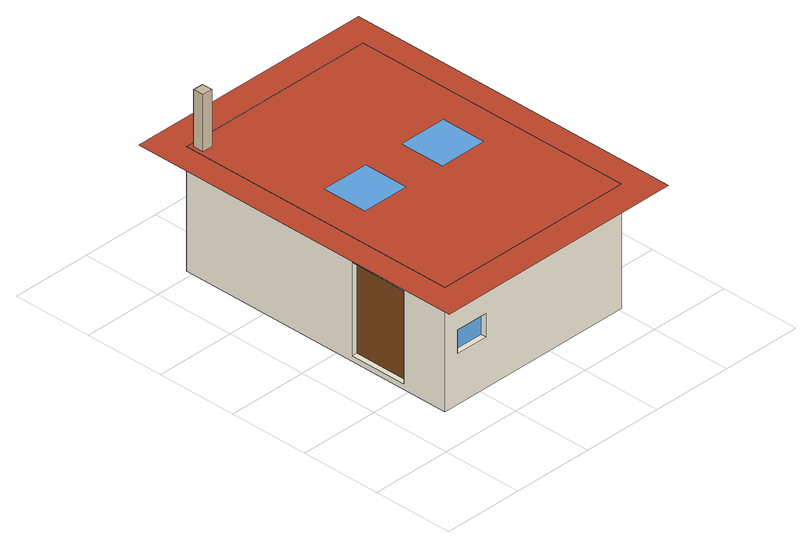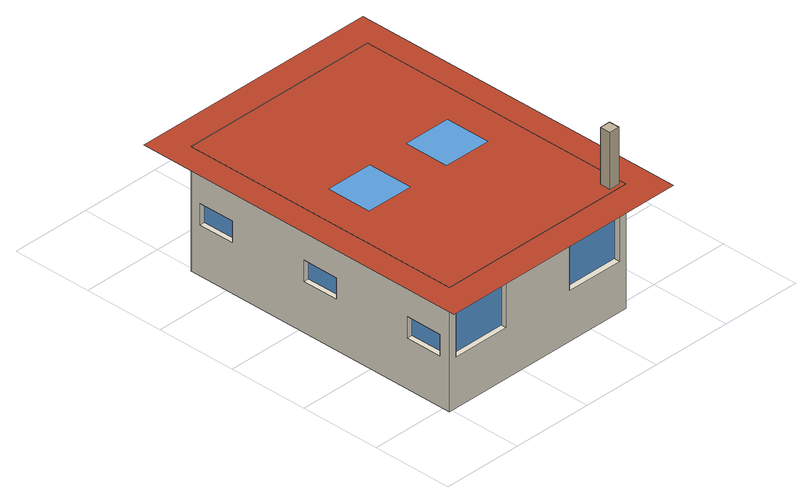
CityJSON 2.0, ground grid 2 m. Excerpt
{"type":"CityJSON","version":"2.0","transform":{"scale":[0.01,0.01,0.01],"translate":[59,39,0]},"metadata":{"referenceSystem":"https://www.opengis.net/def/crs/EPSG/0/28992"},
"CityObjects":{
"building1":{"type":"Building","attributes":{"roofType":"Flat","yearOfConstruction":1979,"function":"Residential","storeysAboveGround":1},"children":["building1-1"],"geometry":[{"type":"MultiSurface","lod":"3","boundaries":[[[0,1,2,3]],[[4,5,6,7],[8,9,10,11],[12,13,14,15],[16,17,18,19]],[[10,9,8,11]],[[14,13,12,15]],[[2,4,7,3],[20,21,22,23]],[[24,25,20,23]],[[22,26,24,23]],[[27,26,22,21]],[[20,25,27,21]],[[26,27,25,24]],[[1,5,4,2],[28,29,30,31],[32,33,34,35],[36,37,38,39]],[[40,41,28,31]],[[30,42,40,31]],[[43,42,30,29]],[[28,41,43,29]],[[44,45,32,35]],[[34,46,44,35]],[[47,46,34,33]],[[32,45,47,33]],[[48,49,36,39]],[[38,50,48,39]],[[51,50,38,37]],[[36,49,51,37]],[[42,43,41,40]],[[46,47,45,44]],[[50,51,49,48]],[[0,6,5,1],[52,53,54,55],[56,57,58,59]],[[60,61,52,55]],[[54,62,60,55]],[[63,62,54,53]],[[52,61,63,53]],[[64,65,56,59]],[[58,66,64,59]],[[67,66,58,57]],[[56,65,67,57]],[[62,63,61,60]],[[66,67,65,64]],[[3,7,6,0],[68,69,70,71]],[[72,73,68,71]],[[70,74,72,71]],[[75,74,70,69]],[[68,73,75,69]],[[74,75,73,72]],[[76,77,78,79],[6,5,4,7]]],"semantics":{"surfaces":[{"type":"GroundSurface"},{"type":"RoofSurface"},{"type":"Window"},{"type":"WallSurface"},{"type":"Door"}],"values":[0,1,2,2,3,3,3,3,3,2,3,3,3,3,3,3,3,3,3,3,3,3,3,2,2,2,3,3,3,3,3,3,3,3,3,2,2,3,3,3,3,3,4,1]}}]},
"building1-1":{"type":"BuildingInstallation","parents":["building1"],"geometry":[{"type":"MultiSurface","lod":"3","boundaries":[[[18,80,81,19]],[[82,83,17,16]],[[81,82,16,19]],[[18,17,83,80]],[[80,83,82,81]],[[18,17,16,19]]]}]}
},
"vertices":[
[100,817,0],[608,817,0],[608,100,0],[100,100,0],[608,100,302],[608,817,302],[100,817,302],[100,100,302],[406,514,302],[525,514,302],[525,402,302],[406,402,302],[183,514,302],[302,514,302],[302,402,302],[183,402,302],[110,807,302],[136,807,302],[136,781,302],[110,781,302],[136,100,181],[218,100,181],[218,100,124],[136,100,124],[136,113,124],[136,113,181],[218,113,124],[218,113,181],[608,125,176],[608,215,176],[608,215,124],[608,125,124],[608,413,176],[608,503,176],[608,503,124],[608,413,124],[608,701,176],[608,791,176],[608,791,124],[608,701,124],[595,125,124],[595,125,176],[595,215,124],[595,215,176],[595,413,124],[595,413,176],[595,503,124],[595,503,176],[595,701,124],[595,701,176],[595,791,124],[595,791,176],[589,817,240],[445,817,240],[445,817,124],[589,817,124],[263,817,240],[119,817,240],[119,817,124],[263,817,124],[589,804,124],[589,804,240],[445,804,124],[445,804,240],[263,804,124],[263,804,240],[119,804,124],[119,804,240],[100,357,240],[100,213,240],[100,213,14],[100,357,14],[113,357,14],[113,357,240],[113,213,14],[113,213,240],[670,28,302],[670,889,302],[38,889,302],[38,28,302],
[136,781,440],[110,781,440],[110,807,440],[136,807,440]
]}
